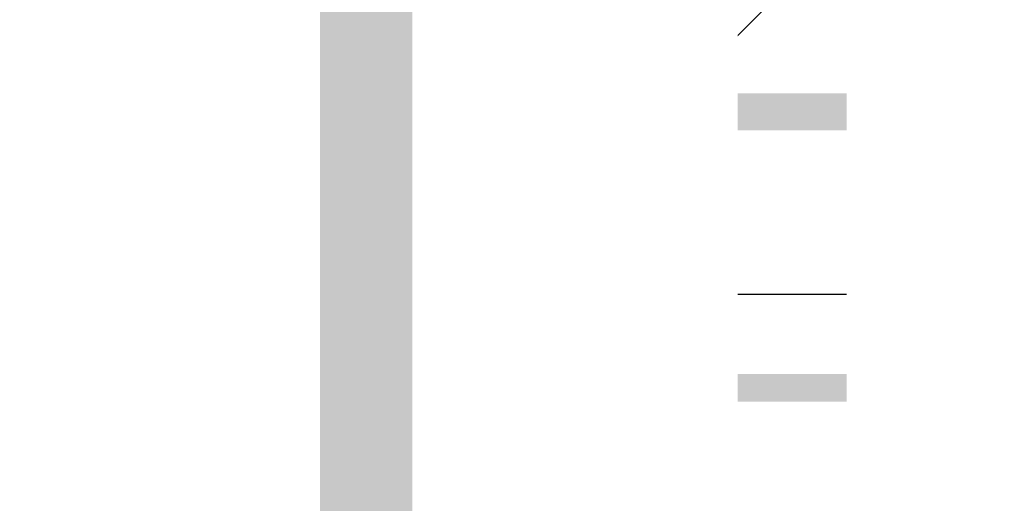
# Model space of a CAD drawing. Header units: millimetres. Extents: x -81374 to 485233, y -39075 to 157313.
# Drawn here: x 46856 to 47382, y -9674 to -9411 of the extents above; entities that cross this region are included whole.
import ezdxf
from ezdxf.enums import TextEntityAlignment as Align

# ---------------------------------------------------------------- set-up
doc = ezdxf.new("R2010")
doc.units = ezdxf.units.MM
doc.linetypes.add('CENTER', pattern=[2, 1.25, -0.25, 0.25, -0.25])
doc.linetypes.add('HIDDEN', pattern=[0.375, 0.25, -0.125])
doc.layers.add('ceiling', color=7, linetype='Continuous', lineweight=5, true_color=0x560d91)
for name, color, linetype in [('ceilings', 253, 'Continuous'), ('CEN', 252, 'CENTER'), ('Hatch 01_UC', 7, 'Continuous'), ('M-HVAC-TEXT', 7, 'Continuous')]:
    doc.layers.add(name, color=color, linetype=linetype)
for name, color, linetype, lineweight in [('COPPER PIPE ', 4, 'Continuous', 30), ('DRAIN PIPE', 76, 'Continuous', 30), ('G-IMPT', 8, 'Continuous', 5), ('P-PIPE-IDEN', 7, 'Continuous', 9)]:
    doc.layers.add(name, color=color, linetype=linetype, lineweight=lineweight)
doc.styles.add('Arial_2', font='arial.ttf', dxfattribs={"height": 75})
doc.styles.add('romans', font='stylu.ttf', dxfattribs={"height": 125})
doc.styles.get("Standard").update_dxf_attribs({"font": 'arial.ttf'})

# ---------------------------------------------------------------- blocks, each defined once
blk = doc.blocks.new('ng')
at = {"layer": 'CEN', "color": 9, "linetype": 'HIDDEN', "lineweight": 0, "ltscale": 1500, "true_color": 0xc7c8ca}
blk.add_lwpolyline([(39367.09, 48119.73), (39367.09, 49779.34), (37748.34, 49779.34)], dxfattribs=at)
blk = doc.blocks.new('floor plan 1')
at = {"layer": 'G-IMPT', "color": 8, "ltscale": 500}
for p, q in [((11073.76, -29402.21), (11113.48, -29377.21)), ((11140, -29402.31), (11173.88, -29374.36)), ((11141.65, -29403.86), (11175.56, -29376)), ((11142.14, -29405.47), (11176.41, -29377.37)), ((11077.72, -29405.67), (11116.76, -29380.5)), ((11140.4, -29407.2), (11175.71, -29378.2)), ((11084.23, -29410.86), (11121.91, -29385.65)), ((11091.2, -29416.31), (11127.55, -29391.14)), ((11069.41, -29396.7), (11050.92, -29406.56)), ((11067.95, -29394.31), (11051.9, -29404.48)), ((11096.51, -29420.56), (11132.27, -29395.44)), ((11071.33, -29399.54), (11050.59, -29409.91)), ((11073.76, -29402.21), (11051.73, -29412.01)), ((11071.33, -29399.54), (11073.76, -29402.21)), ((11077.72, -29405.67), (11073.76, -29402.21)), ((11100.28, -29423.82), (11135.9, -29398.61)), ((11102.59, -29426.3), (11138.28, -29400.73)), ((11104.3, -29428.27), (11140, -29402.31)), ((11138.28, -29400.73), (11140, -29402.31)), ((11140, -29402.31), (11141.65, -29403.86)), ((11050.92, -29406.56), (11036.65, -29415.17)), ((11051.9, -29404.48), (11041.98, -29411.37)), ((11050.92, -29406.56), (11050.59, -29409.91)), ((11051.9, -29404.48), (11050.92, -29406.56)), ((11077.72, -29405.67), (11056.25, -29414.5)), ((11077.72, -29405.67), (11084.23, -29410.86)), ((11140.4, -29407.2), (11102.52, -29434.43)), ((11106.25, -29429.98), (11141.65, -29403.86)), ((11142.14, -29405.47), (11109.13, -29429.5)), ((11140.4, -29407.2), (11142.14, -29405.47)), ((11142.14, -29405.47), (11141.65, -29403.86)), ((11051.73, -29412.01), (11033.62, -29420.35)), ((11050.59, -29409.91), (11033.92, -29418.93)), ((11036.65, -29415.17), (11041.98, -29411.37)), ((11050.59, -29409.91), (11051.73, -29412.01)), ((11056.25, -29414.5), (11051.73, -29412.01)), ((11084.23, -29410.86), (11066.06, -29419.03)), ((11084.23, -29410.86), (11091.2, -29416.31)), ((11036.65, -29415.17), (11028.45, -29424.27)), ((11033.92, -29418.93), (11028.45, -29424.27)), ((11033.92, -29418.93), (11033.62, -29420.35)), ((11033.92, -29418.93), (11036.65, -29415.17)), ((11056.25, -29414.5), (11038.62, -29421.77)), ((11066.06, -29419.03), (11051.77, -29425.54)), ((11056.25, -29414.5), (11066.06, -29419.03)), ((11066.06, -29419.03), (11076.92, -29423.84)), ((11091.2, -29416.31), (11076.92, -29423.84)), ((11091.2, -29416.31), (11096.51, -29420.56)), ((11033.62, -29420.35), (11027.54, -29425.42)), ((11028.45, -29424.27), (11027.54, -29425.42)), ((11038.62, -29421.77), (11032.71, -29426.4)), ((11038.62, -29421.77), (11033.62, -29420.35)), ((11051.77, -29425.54), (11038.62, -29421.77)), ((11076.92, -29423.84), (11066.67, -29429.59)), ((11076.92, -29423.84), (11084.58, -29427.16)), ((11096.51, -29420.56), (11084.58, -29427.16)), ((11100.28, -29423.82), (11089.59, -29429.66)), ((11096.51, -29420.56), (11100.22, -29423.77)), ((11100.28, -29423.82), (11102.59, -29426.3)), ((11027.54, -29425.42), (11027.97, -29428.65)), ((11032.71, -29426.4), (11027.54, -29425.42)), ((11027.97, -29428.65), (11029.41, -29431.47)), ((11033.15, -29429.52), (11027.97, -29428.65)), ((11032.71, -29426.4), (11047.22, -29429.78)), ((11032.71, -29426.4), (11033.15, -29429.52)), ((11048.01, -29432.68), (11033.15, -29429.52)), ((11033.15, -29429.52), (11034.6, -29432.25)), ((11051.77, -29425.54), (11047.22, -29429.78)), ((11047.22, -29429.78), (11063.84, -29433.43)), ((11047.22, -29429.78), (11048.01, -29432.68)), ((11066.67, -29429.59), (11051.77, -29425.54)), ((11066.67, -29429.59), (11063.84, -29433.43)), ((11066.67, -29429.59), (11076.88, -29431.87)), ((11084.58, -29427.16), (11076.88, -29431.87)), ((11089.59, -29429.66), (11083.32, -29432.33)), ((11084.58, -29427.16), (11089.59, -29429.66)), ((11089.59, -29429.66), (11092.48, -29432)), ((11102.59, -29426.3), (11092.48, -29432)), ((11104.3, -29428.27), (11094.39, -29434.17)), ((11106.25, -29429.98), (11096.43, -29436.17)), ((11102.52, -29434.43), (11109.13, -29429.5)), ((11102.59, -29426.3), (11104.3, -29428.27)), ((11104.3, -29428.27), (11106.25, -29429.98)), ((11109.13, -29429.5), (11106.25, -29429.98)), ((11034.6, -29432.25), (11029.41, -29431.47)), ((11049.76, -29435.15), (11034.6, -29432.25)), ((11065.12, -29436.08), (11048.01, -29432.68)), ((11048.01, -29432.68), (11049.76, -29435.15)), ((11049.76, -29435.15), (11067.19, -29438.32)), ((11063.84, -29433.43), (11065.12, -29436.08)), ((11063.84, -29433.43), (11075.34, -29435.19)), ((11076.88, -29431.87), (11075.34, -29435.19)), ((11084.09, -29434.8), (11075.34, -29435.19)), ((11075.34, -29435.19), (11077.08, -29437.68)), ((11083.32, -29432.33), (11076.88, -29431.87)), ((11083.32, -29432.33), (11084.09, -29434.8)), ((11084.09, -29434.8), (11092.48, -29432)), ((11084.09, -29434.8), (11086.09, -29437.15)), ((11094.39, -29434.17), (11086.09, -29437.15)), ((11092.48, -29432), (11094.39, -29434.17)), ((11094.39, -29434.17), (11096.43, -29436.17)), ((11094.94, -29437.54), (11102.52, -29434.43)), ((11102.52, -29434.43), (11096.43, -29436.17)), ((11065.12, -29436.08), (11077.08, -29437.68)), ((11065.12, -29436.08), (11067.19, -29438.32)), ((11067.19, -29438.32), (11079.21, -29439.92)), ((11086.09, -29437.15), (11077.08, -29437.68)), ((11077.08, -29437.68), (11079.21, -29439.92)), ((11088.18, -29439.39), (11079.21, -29439.92)), ((11086.09, -29437.15), (11088.18, -29439.39)), ((11096.43, -29436.17), (11088.18, -29439.39)), ((11094.94, -29437.54), (11088.18, -29439.39))]:
    blk.add_line(p, q, dxfattribs=at)
at = {"layer": 'CEN', "linetype": 'Continuous'}
blk.add_blockref('ng', (-28240.37, -78519.65), dxfattribs=at)
at = {"layer": 'G-IMPT', "color": 8, "ltscale": 500}
for rotation, p in [(359.9992, (39680.63, -4989.62, 0)), (359.9992, (35886.72, -10139.29, 0)), (270.0008, (28873.29, -20643.48, 0)), (359.9992, (11975.31, -26935.44, 0)), (359.9992, (15267.63, -26935.44, 0)), (359.9992, (26686.27, -26987.73, 0)), (270.0008, (15861.11, -28615.02, 0)), (89.9992, (23697.81, -33300.57, 0)), (89.9992, (23597.87, -35337.73, 0)), (89.9992, (23597.88, -37388.34, 0)), (359.9992, (13750.44, -37781.54, 0)), (89.9992, (23697.83, -40746.76, 0)), (89.9992, (23597.8, -44302.49, 0)), (89.9992, (23597.81, -46399.06, 0)), (89.9992, (23697.78, -48339.78, 0)), (89.9992, (23697.77, -54279.98, 0)), (359.9992, (27418.07, -55702.4, 0)), (89.9992, (9671.91, -65856.51, 0)), (359.9992, (4684.11, -67403.39, 0)), (359.9992, (8737.21, -67403.39, 0))]:
    blk.add_attdef('PARTITIONTYPE', text='', height=200, rotation=rotation, dxfattribs=at).set_placement(p, align=Align.MIDDLE_CENTER)
blk = doc.blocks.new('GRID')
at = {"layer": 'ceilings', "lineweight": 5, "transparency": 33554597}
h = blk.add_hatch(dxfattribs=at)
h.set_pattern_fill('DOTS', color=8, scale=80, angle=45)
h.paths.add_polyline_path([(56229.86, 61282.61), (56229.86, 61882.61), (56829.86, 61882.61), (56829.86, 61282.61)])
at = {"layer": 'ceilings', "color": 8, "lineweight": 5}
blk.add_lwpolyline([(56229.86, 61282.61), (56229.86, 61882.61), (56829.86, 61882.61), (56829.86, 61282.61)], close=True, dxfattribs=at)
blk = doc.blocks.new('Steelcase EMEA Bolia - Mood Dining Chair - scx_bolia_d3_ancilary_mood_back_18ba0357-V66-Level 1')
at = {"layer": 'G-IMPT'}
for p, q in [((102.49, 249.98), (58.81, 254.26)), ((103.27, 251.47), (59.17, 255.83)), ((105.73, 251.46), (60.26, 255.92)), ((102.56, 247.71), (58.83, 251.91)), ((103.27, 251.47), (102.49, 249.98)), ((102.56, 247.71), (102.49, 249.98)), ((145.99, 243.42), (102.49, 249.98)), ((102.66, 245.39), (102.56, 247.71)), ((146.16, 240.82), (102.56, 247.71)), ((105.73, 251.46), (103.27, 251.47)), ((103.27, 251.47), (143.61, 245.12)), ((105.73, 251.46), (151.77, 243.93)), ((145.98, 238.23), (102.66, 245.39)), ((145.86, 234.84), (102.84, 242.21)), ((151.77, 243.93), (143.61, 245.12)), ((143.61, 245.12), (145.99, 243.42)), ((146.16, 240.82), (145.99, 243.42)), ((145.99, 243.42), (157.31, 240.85)), ((159.33, 240.76), (151.77, 243.93)), ((151.77, 243.93), (157.31, 240.85)), ((146.22, 229.87), (103.17, 237.39)), ((145.86, 234.84), (145.98, 238.23)), ((145.98, 238.23), (146.16, 240.82)), ((145.98, 238.23), (157.15, 235.11)), ((146.16, 240.82), (157.34, 237.99)), ((157.15, 235.11), (157.34, 237.99)), ((157.34, 237.99), (157.31, 240.85)), ((157.31, 240.85), (165.42, 237.29)), ((157.34, 237.99), (165.31, 234.23)), ((159.33, 240.76), (165.42, 237.29)), ((165.31, 234.23), (165.42, 237.29)), ((165.42, 237.29), (172.13, 231.33)), ((145.86, 234.84), (157.54, 231.41)), ((146.22, 229.87), (145.86, 234.77)), ((157.54, 231.41), (157.15, 235.11)), ((165.06, 231.16), (157.15, 235.11)), ((159.31, 226.1), (157.54, 231.41)), ((157.54, 231.41), (163.86, 228.86)), ((165.06, 231.16), (165.31, 234.23)), ((165.31, 234.23), (172.06, 228.23)), ((146.97, 223.11), (103.46, 231.01)), ((146.97, 223.11), (146.22, 229.87)), ((146.22, 229.87), (159.31, 226.1)), ((163.86, 228.86), (165.06, 231.16)), ((163.86, 228.86), (168.09, 223.99)), ((165.06, 231.16), (171.53, 225.24)), ((171.53, 225.24), (172.06, 228.23)), ((172.06, 228.23), (172.13, 231.33)), ((179.39, 218.65), (172.06, 228.23)), ((179.5, 221.7), (172.13, 231.33)), ((148.03, 214.33), (103.56, 223.15)), ((148.03, 214.33), (146.97, 223.11)), ((146.97, 223.11), (162.38, 218.34)), ((162.38, 218.34), (159.31, 226.1)), ((159.31, 226.1), (168.09, 223.99)), ((168.09, 223.99), (171.53, 225.24)), ((173.7, 215.16), (168.09, 223.99)), ((178.41, 215.87), (171.53, 225.24)), ((179.39, 218.65), (179.5, 221.7)), ((189.59, 207.13), (179.5, 221.7)), ((148.97, 206.06), (103.56, 215.86)), ((166.67, 207.26), (162.38, 218.34)), ((162.38, 218.34), (173.7, 215.16)), ((173.7, 215.16), (178.41, 215.87)), ((178.41, 215.87), (179.39, 218.65)), ((187.59, 201.54), (178.41, 215.87)), ((179.39, 218.65), (189.08, 204.15)), ((149.33, 200.81), (103.56, 211.22)), ((148.97, 206.06), (148.03, 214.33)), ((148.03, 214.33), (166.67, 207.26)), ((173.7, 215.16), (181.37, 201.76)), ((148.97, 206.06), (170.4, 197.12)), ((148.97, 206.06), (149.33, 200.81)), ((170.4, 197.12), (166.67, 207.26)), ((166.67, 207.26), (181.37, 201.76)), ((189.08, 204.15), (189.59, 207.13)), ((189.59, 207.13), (198.26, 194.36)), ((149.16, 197.2), (149.33, 200.81)), ((149.33, 200.81), (171.83, 192.16)), ((181.37, 201.76), (188.01, 189.79)), ((181.37, 201.76), (187.59, 201.54)), ((187.59, 201.54), (189.08, 204.15)), ((195.46, 188.88), (187.59, 201.54)), ((189.08, 204.15), (197.35, 191.41)), ((149.16, 197.2), (171.16, 189.87)), ((170.4, 197.12), (188.01, 189.79)), ((170.4, 197.12), (171.83, 192.16)), ((147.85, 191.12), (166.39, 186.96)), ((148.51, 193.83), (168.55, 187.73)), ((168.55, 187.73), (171.16, 189.87)), ((171.16, 189.87), (171.83, 192.16)), ((171.16, 189.87), (189.32, 184.46)), ((171.83, 192.16), (190.54, 185.25)), ((188.01, 189.79), (195.46, 188.88)), ((188.01, 189.79), (190.54, 185.25)), ((195.46, 188.88), (197.35, 191.41)), ((197.35, 191.41), (198.26, 194.36)), ((197.35, 191.41), (200.4, 187.13)), ((198.26, 194.36), (201.38, 190.14)), ((200.4, 187.13), (201.38, 190.14)), ((166.39, 186.96), (168.55, 187.73)), ((166.39, 186.96), (178.28, 184.82)), ((168.55, 187.73), (184.73, 183.73)), ((184.73, 183.73), (178.28, 184.82)), ((189.32, 184.46), (184.73, 183.73)), ((184.73, 183.73), (196.97, 184.37)), ((189.32, 184.46), (190.54, 185.25)), ((189.32, 184.46), (196.97, 184.37)), ((190.54, 185.25), (198.42, 184.53)), ((195.46, 188.88), (198.42, 184.53)), ((196.97, 184.37), (198.42, 184.53)), ((198.42, 184.53), (200.4, 187.13))]:
    blk.add_line(p, q, dxfattribs=at)

msp = doc.modelspace()

# ---------------------------------------------------------------- hatches: boundary and pattern name
at = {"layer": 'Hatch 01_UC', "linetype": 'Continuous', "lineweight": 0, "transparency": 33554597}
h = msp.add_hatch(dxfattribs=at)
h.set_pattern_fill('ANSI31', color=8, scale=60, angle=180)
h.set_pattern_definition([(225, (86411.17, 39444.27), (134.70384, -134.70384), [])])
h.paths.add_polyline_path([(48881.24, -11861.82), (45957.83, -11861.82), (45957.83, -9058.87), (48881.24, -9058.87)])
h.paths.add_polyline_path([(48319.54, -11360.35), (46519.54, -11360.35), (46519.54, -9560.35), (48319.54, -9560.35)], flags=16)

# ---------------------------------------------------------------- linework, layer by layer
at = {"layer": 'ceiling', "color": 8, "linetype": 'Continuous'}
msp.add_lwpolyline([(48319.54, -11360.35), (46519.54, -11360.35), (46519.54, -9560.35), (48319.54, -9560.35)], close=True, dxfattribs=at)
msp.add_lwpolyline([(48319.54, -11360.35), (46519.54, -11360.35), (46519.54, -9560.35), (48319.54, -9560.35)], close=True, dxfattribs=at)
at = {"layer": 'COPPER PIPE ', "color": 4, "linetype": 'Continuous', "const_width": 15}
msp.add_lwpolyline([(48681.24, -9611.21), (42510.36, -9611.21)], dxfattribs=at)
at = {"layer": 'DRAIN PIPE', "color": 76, "linetype": 'Continuous', "elevation": 0}
msp.add_lwpolyline([(45634.45, -13572.74, 20, 20, 0), (45510.28, -13572.74, 20, 20, 0), (45510.28, -12324.29, 20, 20, 0), (43919.08, -12324.29, 20, 20, 0), (43919.08, -9461.54, 20, 20, 0), (44495.32, -9461.54, 20, 20, 0), (48041.55, -9461.54, 0, 0, 0)], format="xyseb", dxfattribs=at)

# ---------------------------------------------------------------- block references
at = {"linetype": 'Continuous', "rotation": 180}
msp.add_blockref('floor plan 1', (58170.8, -39075.37), dxfattribs=at)
at = {"color": 8, "rotation": 44.99999999999923}
msp.add_blockref('Steelcase EMEA Bolia - Mood Dining Chair - scx_bolia_d3_ancilary_mood_back_18ba0357-V66-Level 1', (47133.45, -9920.75), dxfattribs=at)
at = {"layer": 'ceilings', "xscale": -1, "rotation": 269.9999999999999}
msp.add_blockref('GRID', (-14763.07, -66390.2), dxfattribs=at)
at = {"layer": 'ceilings', "rotation": 89.99999999999999}
msp.add_blockref('GRID', (109002.15, -66390.2), dxfattribs=at)

# ---------------------------------------------------------------- next in the draw order: texts
at = {"layer": 'M-HVAC-TEXT', "insert": (45565.22, -9594.76), "char_height": 200, "width": 1580.2807, "attachment_point": 7, "style": 'romans', "bg_fill": 2}
msp.add_mtext('{\\W0.75;\\T0.75;\\C171;S-1 1/8-11RMT \\P\\pxt5.333333;L-1/2-11RMT}', dxfattribs=at)

# ---------------------------------------------------------------- next in the draw order: linework, layer by layer
at = {"layer": 'CEN', "color": 11, "linetype": 'HIDDEN', "lineweight": 0, "ltscale": 1500, "const_width": 50}
msp.add_lwpolyline([(47044.08, -8675.46), (47044.08, -10335.07), (48662.83, -10335.07)], dxfattribs=at)

# ---------------------------------------------------------------- next in the draw order: texts
at = {"layer": 'P-PIPE-IDEN', "insert": (47404.45, -9191.24), "char_height": 200, "width": 463.7487, "attachment_point": 1, "style": 'Arial_2', "bg_fill": 2}
msp.add_mtext('{\\W0.6;\\T0.75;\\C1;VRY-24-63-I\\P38.1TR}', dxfattribs=at)

doc.saveas('drawing.dxf')
